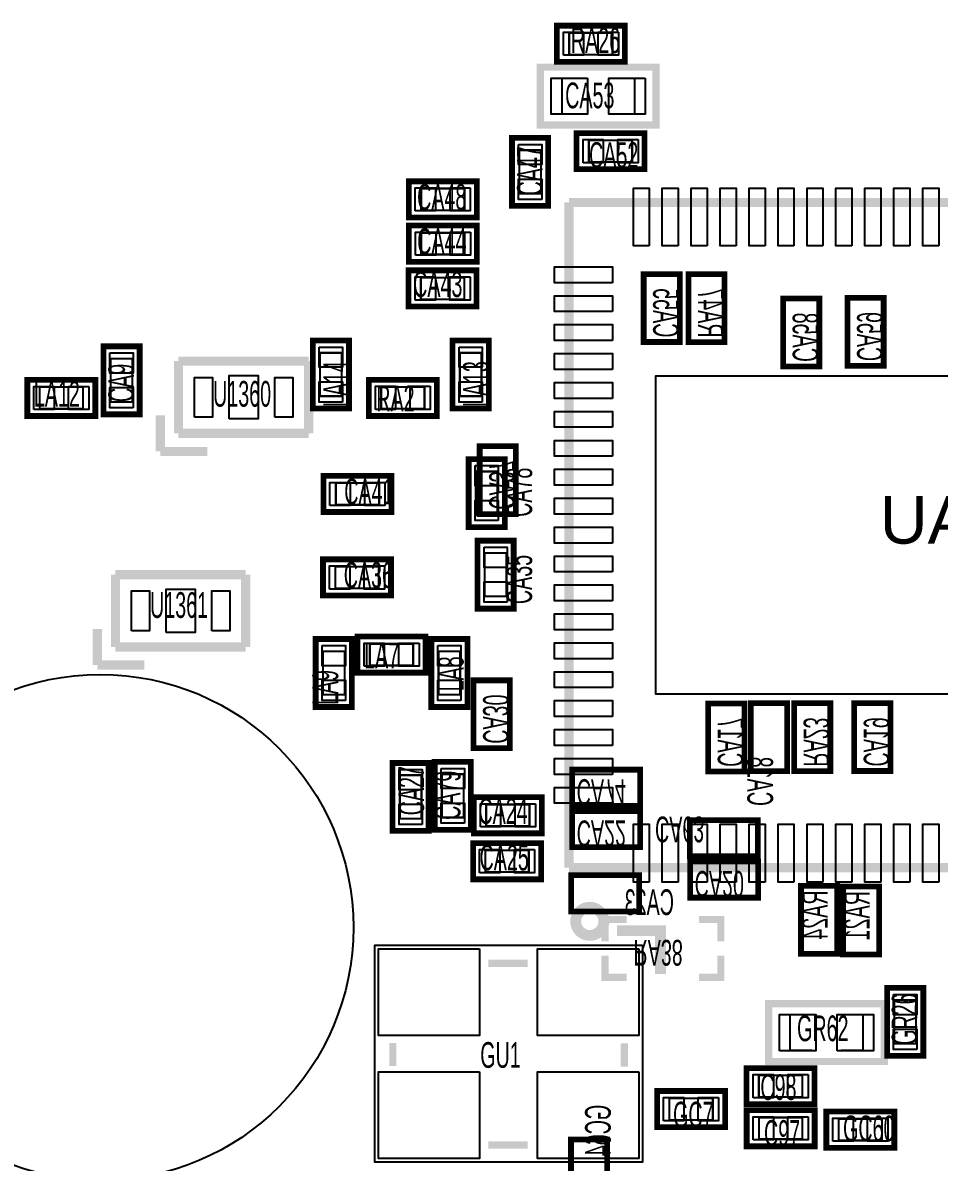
# Model space of a CAD drawing. Extents: x -3.1 to 73.5, y -0.1 to 42.
# Drawn here: x 9.74 to 22.4, y 17.35 to 33.11 of the extents above; entities that cross this region are included whole.
import ezdxf

# ---------------------------------------------------------------- set-up
doc = ezdxf.new("R2010")
doc.units = 0
for name, color, linetype in [('PG_ASSEMBLY_TOP', 111, 'CONTINUOUS'), ('PG_SILKSCREEN_BOTTOM', 140, 'CONTINUOUS'), ('PG_SILKSCREEN_TOP', 254, 'CONTINUOUS'), ('PIN_TOP', 141, 'CONTINUOUS'), ('RD_SILKSCREEN_BOTTOM', 80, 'CONTINUOUS'), ('RD_SILKSCREEN_TOP', 230, 'CONTINUOUS')]:
    doc.layers.add(name, color=color, linetype=linetype)

msp = doc.modelspace()

# ---------------------------------------------------------------- linework, layer by layer
at = {"layer": 'PG_ASSEMBLY_TOP'}
for points, const_width in [([(17.886248, 32.972273), (17.286249, 32.972273), (17.286249, 32.672249), (17.886248, 32.672249), (17.886248, 32.972273)], 0.029997), ([(18.487847, 31.698362), (16.88785, 31.698362), (16.88785, 32.49836), (18.487847, 32.49836), (18.487847, 31.698362)], 0.1), ([(16.896664, 30.750459), (16.896664, 31.350458), (16.596639, 31.350458), (16.596639, 30.750459), (16.896664, 30.750459)], 0.029997), ([(18.158028, 31.486373), (17.558029, 31.486373), (17.558029, 31.186349), (18.158028, 31.186349), (18.158028, 31.486373)], 0.029997), ([(15.840151, 30.819471), (15.240152, 30.819471), (15.240152, 30.519446), (15.840151, 30.519446), (15.840151, 30.819471)], 0.029997), ([(17.283659, 21.427161), (17.283659, 30.627142)], 0.127), ([(17.283659, 30.627142), (26.483666, 30.627142)], 0.127), ([(15.841472, 30.207458), (15.241473, 30.207458), (15.241473, 29.907433), (15.841472, 29.907433), (15.841472, 30.207458)], 0.029997), ([(15.836849, 29.587977), (15.23685, 29.587977), (15.23685, 29.287953), (15.836849, 29.287953), (15.836849, 29.587977)], 0.029997), ([(14.142872, 27.947341), (14.142872, 28.547339), (13.842848, 28.547339), (13.842848, 27.947341), (14.142872, 27.947341)], 0.029997), ([(16.075304, 27.947341), (16.075304, 28.547339), (15.77528, 28.547339), (15.77528, 27.947341), (16.075304, 27.947341)], 0.029997), ([(11.249863, 27.867508), (11.249863, 28.467507), (10.949813, 28.467507), (10.949813, 27.867508), (11.249863, 27.867508)], 0.029997), ([(11.886768, 27.43327), (11.886794, 28.433268)], 0.127), ([(11.886794, 28.433268), (13.686765, 28.433268)], 0.127), ([(13.686765, 28.433268), (13.686765, 27.43327)], 0.127), ([(10.567213, 28.073858), (9.967214, 28.073858), (9.967214, 27.773808), (10.567213, 27.773808), (10.567213, 28.073858)], 0.029997), ([(15.287549, 28.074264), (14.68755, 28.074264), (14.68755, 27.77424), (15.287549, 27.77424), (15.287549, 28.074264)], 0.029997), ([(13.686765, 27.43327), (11.886768, 27.43327)], 0.127), ([(16.296869, 26.307364), (16.296869, 26.907363), (15.996844, 26.907363), (15.996844, 26.307364), (16.296869, 26.307364)], 0.029997), ([(14.660651, 26.746352), (14.060653, 26.746352), (14.060653, 26.446328), (14.660651, 26.446328), (14.660651, 26.746352)], 0.029997), ([(16.419373, 25.179655), (16.419373, 25.779654), (16.119348, 25.779654), (16.119348, 25.179655), (16.419373, 25.179655)], 0.029997), ([(11.016158, 25.479146), (12.81618, 25.479197)], 0.127), ([(11.016158, 24.479174), (11.016158, 25.479146)], 0.127), ([(12.81618, 25.479197), (12.81618, 24.479174)], 0.127), ([(14.653666, 25.590957), (14.053668, 25.590957), (14.053668, 25.290932), (14.653666, 25.290932), (14.653666, 25.590957)], 0.029997), ([(12.81618, 24.479174), (11.016158, 24.479174)], 0.127), ([(13.883488, 24.419839), (13.883488, 23.819841), (14.183512, 23.819841), (14.183512, 24.419839), (13.883488, 24.419839)], 0.029997), ([(15.131059, 24.523852), (14.531061, 24.523852), (14.531061, 24.223828), (15.131059, 24.223828), (15.131059, 24.523852)], 0.029997), ([(15.48064, 24.419839), (15.48064, 23.819841), (15.780664, 23.819841), (15.780664, 24.419839), (15.48064, 24.419839)], 0.029997), ([(14.945208, 22.705339), (14.945208, 22.105341), (15.245232, 22.105341), (15.245232, 22.705339), (14.945208, 22.705339)], 0.029997), ([(15.527553, 22.720757), (15.527553, 22.120758), (15.827578, 22.120758), (15.827578, 22.720757), (15.527553, 22.720757)], 0.029997), ([(16.738905, 22.301378), (16.138906, 22.301378), (16.138906, 22.001353), (16.738905, 22.001353), (16.738905, 22.301378)], 0.029997), ([(16.728719, 21.666352), (16.128721, 21.666352), (16.128721, 21.366328), (16.728719, 21.366328), (16.728719, 21.666352)], 0.029997), ([(26.483666, 21.427161), (17.283659, 21.427161)], 0.127), ([(20.04314, 19.54591), (21.643137, 19.54591), (21.643137, 18.745911), (20.04314, 18.745911), (20.04314, 19.54591)], 0.1), ([(21.780856, 19.593839), (21.780856, 18.993841), (22.08088, 18.993841), (22.08088, 19.593839), (21.780856, 19.593839)], 0.029997), ([(20.508239, 18.554852), (19.908241, 18.554852), (19.908241, 18.254828), (20.508239, 18.254828), (20.508239, 18.554852)], 0.029997), ([(19.271259, 18.237352), (18.671261, 18.237352), (18.671261, 17.937328), (19.271259, 17.937328), (19.271259, 18.237352)], 0.029997), ([(20.509636, 17.972253), (19.909638, 17.972253), (19.909638, 17.672228), (20.509636, 17.672228), (20.509636, 17.972253)], 0.029997), ([(21.610599, 17.95338), (21.010601, 17.95338), (21.010601, 17.653356), (21.610599, 17.653356), (21.610599, 17.95338)], 0.029997)]:
    msp.add_lwpolyline(points, dxfattribs=dict(at, const_width=const_width))
for points in [[(17.487138, 31.849466), (17.187443, 31.849466), (17.187443, 32.347256), (17.487138, 32.347256)], [(17.88856, 32.347256), (18.188254, 32.347256), (18.188254, 31.849466)], [(18.188254, 31.849466), (17.88856, 31.849466)], [(20.642428, 18.89699), (20.342733, 18.89699), (20.342733, 19.394805)], [(20.342733, 19.394805), (20.642428, 19.394805)], [(21.043824, 19.394805), (21.343518, 19.394805), (21.343518, 18.89699), (21.043824, 18.89699)]]:
    msp.add_lwpolyline(points, dxfattribs=at)
msp.add_lwpolyline([(18.298947, 20.355027), (18.298947, 17.354829), (14.599133, 17.354829), (14.599133, 20.355027)], close=True, dxfattribs=at)
at = {"layer": 'PG_SILKSCREEN_BOTTOM'}
for points, const_width in [([(18.815482, 29.636847), (18.815482, 28.696844), (18.315457, 28.696844), (18.315457, 29.636847), (18.815482, 29.636847), (18.815482, 29.356837)], 0.08001), ([(18.315457, 29.546855), (18.315457, 29.636847), (18.405475, 29.636847)], 0.08001), ([(18.725464, 29.636847), (18.815482, 29.636847), (18.815482, 29.546855)], 0.08001), ([(18.934557, 28.695548), (18.934557, 29.635552), (19.434581, 29.635552), (19.434581, 28.695548), (18.934557, 28.695548), (18.934557, 28.975558)], 0.08001), ([(18.934557, 29.545559), (18.934557, 29.635552), (19.024575, 29.635552)], 0.08001), ([(19.344564, 29.635552), (19.434581, 29.635552), (19.434581, 29.545559)], 0.08001), ([(20.243648, 28.359151), (20.243648, 29.299154), (20.743672, 29.299154), (20.743672, 28.359151), (20.243648, 28.359151), (20.243648, 28.63916)], 0.08001), ([(20.243648, 29.209162), (20.243648, 29.299154), (20.333665, 29.299154)], 0.08001), ([(20.653654, 29.299154), (20.743672, 29.299154), (20.743672, 29.209162)], 0.08001), ([(21.133638, 28.369158), (21.133638, 29.309162), (21.633663, 29.309162), (21.633663, 28.369158), (21.133638, 28.369158), (21.133638, 28.649168)], 0.08001), ([(21.133638, 29.219169), (21.133638, 29.309162), (21.223656, 29.309162)], 0.08001), ([(21.543645, 29.309162), (21.633663, 29.309162), (21.633663, 29.219169)], 0.08001), ([(18.405475, 28.696844), (18.315457, 28.696844), (18.315457, 28.786836)], 0.08001), ([(18.815482, 28.786836), (18.815482, 28.696844), (18.725464, 28.696844)], 0.08001), ([(19.024575, 28.695548), (18.934557, 28.695548), (18.934557, 28.785541)], 0.08001), ([(19.434581, 28.785541), (19.434581, 28.695548), (19.344564, 28.695548)], 0.08001), ([(20.333665, 28.359151), (20.243648, 28.359151), (20.243648, 28.449143)], 0.08001), ([(20.743672, 28.449143), (20.743672, 28.359151), (20.653654, 28.359151)], 0.08001), ([(21.223656, 28.369158), (21.133638, 28.369158), (21.133638, 28.459151)], 0.08001), ([(21.633663, 28.459151), (21.633663, 28.369158), (21.543645, 28.369158)], 0.08001), ([(16.049244, 26.315162), (16.049244, 27.255165), (16.549268, 27.255165), (16.549268, 26.315162), (16.049244, 26.315162), (16.049244, 26.595172)], 0.08001), ([(16.049244, 27.165173), (16.049244, 27.255165), (16.139262, 27.255165)], 0.08001), ([(16.459251, 27.255165), (16.549268, 27.255165), (16.549268, 27.165173)], 0.08001), ([(16.139262, 26.315162), (16.049244, 26.315162), (16.049244, 26.405154)], 0.08001), ([(16.549268, 26.405154), (16.549268, 26.315162), (16.459251, 26.315162)], 0.08001), ([(15.965348, 23.078338), (15.965348, 24.018342), (16.465372, 24.018342), (16.465372, 23.078338), (15.965348, 23.078338), (15.965348, 23.358348)], 0.08001), ([(15.965348, 23.928349), (15.965348, 24.018342), (16.055365, 24.018342)], 0.08001), ([(16.375355, 24.018342), (16.465372, 24.018342), (16.465372, 23.928349)], 0.08001), ([(19.708952, 23.698302), (19.708952, 22.758298), (19.208928, 22.758298), (19.208928, 23.698302), (19.708952, 23.698302), (19.708952, 23.418292)], 0.08001), ([(19.208928, 23.608309), (19.208928, 23.698302), (19.298945, 23.698302)], 0.08001), ([(19.618935, 23.698302), (19.708952, 23.698302), (19.708952, 23.608309)], 0.08001), ([(20.298232, 23.700842), (20.298232, 22.760838), (19.798208, 22.760838), (19.798208, 23.700842), (20.298232, 23.700842), (20.298232, 23.420832)], 0.08001), ([(19.798208, 23.610849), (19.798208, 23.700842), (19.888225, 23.700842)], 0.08001), ([(20.208215, 23.700842), (20.298232, 23.700842), (20.298232, 23.610849)], 0.08001), ([(20.395108, 22.760838), (20.395108, 23.700842), (20.895132, 23.700842), (20.895132, 22.760838), (20.395108, 22.760838), (20.395108, 23.040848)], 0.08001), ([(20.395108, 23.610849), (20.395108, 23.700842), (20.485125, 23.700842)], 0.08001), ([(20.805115, 23.700842), (20.895132, 23.700842), (20.895132, 23.610849)], 0.08001), ([(21.726576, 23.703153), (21.726576, 22.76315), (21.226551, 22.76315), (21.226551, 23.703153), (21.726576, 23.703153), (21.726576, 23.423143)], 0.08001), ([(21.226551, 23.613161), (21.226551, 23.703153), (21.316569, 23.703153)], 0.08001), ([(21.636558, 23.703153), (21.726576, 23.703153), (21.726576, 23.613161)], 0.08001), ([(16.055365, 23.078338), (15.965348, 23.078338), (15.965348, 23.168331)], 0.08001), ([(16.465372, 23.168331), (16.465372, 23.078338), (16.375355, 23.078338)], 0.08001), ([(19.298945, 22.758298), (19.208928, 22.758298), (19.208928, 22.848291)], 0.08001), ([(19.708952, 22.848291), (19.708952, 22.758298), (19.618935, 22.758298)], 0.08001), ([(19.888225, 22.760838), (19.798208, 22.760838), (19.798208, 22.850831)], 0.08001), ([(20.298232, 22.850831), (20.298232, 22.760838), (20.208215, 22.760838)], 0.08001), ([(20.485125, 22.760838), (20.395108, 22.760838), (20.395108, 22.850831)], 0.08001), ([(20.895132, 22.850831), (20.895132, 22.760838), (20.805115, 22.760838)], 0.08001), ([(21.316569, 22.76315), (21.226551, 22.76315), (21.226551, 22.853142)], 0.08001), ([(21.726576, 22.853142), (21.726576, 22.76315), (21.636558, 22.76315)], 0.08001), ([(17.32727, 22.782352), (18.267274, 22.782352), (18.267274, 22.282328), (17.32727, 22.282328), (17.32727, 22.782352), (17.60728, 22.782352)], 0.08001), ([(17.32727, 22.692335), (17.32727, 22.782352), (17.417263, 22.782352)], 0.08001), ([(18.177281, 22.782352), (18.267274, 22.782352), (18.267274, 22.692335)], 0.08001), ([(17.417263, 22.282328), (17.32727, 22.282328), (17.32727, 22.372345)], 0.08001), ([(18.267274, 22.372345), (18.267274, 22.282328), (18.177281, 22.282328)], 0.08001), ([(17.32727, 22.210852), (18.267274, 22.210852), (18.267274, 21.710828), (17.32727, 21.710828), (17.32727, 22.210852), (17.60728, 22.210852)], 0.08001), ([(17.32727, 22.120835), (17.32727, 22.210852), (17.417263, 22.210852)], 0.08001), ([(18.177281, 22.210852), (18.267274, 22.210852), (18.267274, 22.120835)], 0.08001), ([(19.893382, 21.583828), (18.953378, 21.583828), (18.953378, 22.083852), (19.893382, 22.083852), (19.893382, 21.583828), (19.613372, 21.583828)], 0.08001), ([(18.953378, 21.993835), (18.953378, 22.083852), (19.043371, 22.083852)], 0.08001), ([(19.803389, 22.083852), (19.893382, 22.083852), (19.893382, 21.993835)], 0.08001), ([(17.417263, 21.710828), (17.32727, 21.710828), (17.32727, 21.800845)], 0.08001), ([(18.267274, 21.800845), (18.267274, 21.710828), (18.177281, 21.710828)], 0.08001), ([(19.043371, 21.583828), (18.953378, 21.583828), (18.953378, 21.673845)], 0.08001), ([(19.893382, 21.673845), (19.893382, 21.583828), (19.803389, 21.583828)], 0.08001), ([(19.897954, 21.012328), (18.95795, 21.012328), (18.95795, 21.512352), (19.897954, 21.512352), (19.897954, 21.012328), (19.617944, 21.012328)], 0.08001), ([(18.95795, 21.422335), (18.95795, 21.512352), (19.047943, 21.512352)], 0.08001), ([(19.807961, 21.512352), (19.897954, 21.512352), (19.897954, 21.422335)], 0.08001), ([(17.315078, 21.321852), (18.255082, 21.321852), (18.255082, 20.821828), (17.315078, 20.821828), (17.315078, 21.321852), (17.595088, 21.321852)], 0.08001), ([(17.315078, 21.231835), (17.315078, 21.321852), (17.405071, 21.321852)], 0.08001), ([(18.165089, 21.321852), (18.255082, 21.321852), (18.255082, 21.231835)], 0.08001), ([(19.047943, 21.012328), (18.95795, 21.012328), (18.95795, 21.102345)], 0.08001), ([(19.897954, 21.102345), (19.897954, 21.012328), (19.807961, 21.012328)], 0.08001), ([(20.990408, 21.174456), (20.990408, 20.234453), (20.490383, 20.234453), (20.490383, 21.174456), (20.990408, 21.174456), (20.990408, 20.894446)], 0.08001), ([(20.490383, 21.084464), (20.490383, 21.174456), (20.580401, 21.174456)], 0.08001), ([(20.90039, 21.174456), (20.990408, 21.174456), (20.990408, 21.084464)], 0.08001), ([(21.070392, 20.226071), (21.070392, 21.166074), (21.570417, 21.166074), (21.570417, 20.226071), (21.070392, 20.226071), (21.070392, 20.50608)], 0.08001), ([(21.070392, 21.076082), (21.070392, 21.166074), (21.16041, 21.166074)], 0.08001), ([(21.480399, 21.166074), (21.570417, 21.166074), (21.570417, 21.076082)], 0.08001), ([(17.405071, 20.821828), (17.315078, 20.821828), (17.315078, 20.911845)], 0.08001), ([(18.255082, 20.911845), (18.255082, 20.821828), (18.165089, 20.821828)], 0.08001), ([(18.082641, 20.709839), (17.782642, 20.709839), (17.782642, 20.40984)], 0.1), ([(19.082639, 20.709839), (19.382638, 20.709839), (19.382638, 20.40984)], 0.1), ([(20.580401, 20.234453), (20.490383, 20.234453), (20.490383, 20.324445)], 0.08001), ([(20.990408, 20.324445), (20.990408, 20.234453), (20.90039, 20.234453)], 0.08001), ([(21.16041, 20.226071), (21.070392, 20.226071), (21.070392, 20.316063)], 0.08001), ([(21.570417, 20.316063), (21.570417, 20.226071), (21.480399, 20.226071)], 0.08001), ([(17.782642, 20.20984), (17.782642, 19.909841), (18.082641, 19.909841)], 0.1), ([(19.382638, 20.20984), (19.382638, 19.909841), (19.082639, 19.909841)], 0.1), ([(17.311548, 16.728338), (17.311548, 17.668342), (17.811572, 17.668342), (17.811572, 16.728338), (17.311548, 16.728338), (17.311548, 17.008348)], 0.08001), ([(17.311548, 17.578349), (17.311548, 17.668342), (17.401565, 17.668342)], 0.08001), ([(17.721555, 17.668342), (17.811572, 17.668342), (17.811572, 17.578349)], 0.08001)]:
    msp.add_lwpolyline(points, dxfattribs=dict(at, const_width=const_width))
at = {"layer": 'PG_SILKSCREEN_TOP'}
for points, const_width in [([(17.116247, 32.572249), (18.05625, 32.572249), (18.05625, 33.072273), (17.116247, 33.072273), (17.116247, 32.572249), (17.396257, 32.572249)], 0.08001), ([(17.206239, 33.072273), (17.116247, 33.072273), (17.116247, 32.982256)], 0.08001), ([(18.05625, 32.982256), (18.05625, 33.072273), (17.966258, 33.072273)], 0.08001), ([(17.116247, 32.662266), (17.116247, 32.572249), (17.206239, 32.572249)], 0.08001), ([(17.966258, 32.572249), (18.05625, 32.572249), (18.05625, 32.662266)], 0.08001), ([(16.88785, 32.198361), (16.88785, 32.49836), (17.18785, 32.49836)], 0.1), ([(18.487847, 32.198361), (18.487847, 32.49836), (18.187848, 32.49836)], 0.1), ([(17.18785, 31.698362), (16.88785, 31.698362), (16.88785, 31.998361)], 0.1), ([(18.187848, 31.698362), (18.487847, 31.698362), (18.487847, 31.998361)], 0.1), ([(16.49664, 31.52046), (16.49664, 30.580457), (16.996664, 30.580457), (16.996664, 31.52046), (16.49664, 31.52046), (16.49664, 31.240451)], 0.08001), ([(16.586657, 31.52046), (16.49664, 31.52046), (16.49664, 31.430468)], 0.08001), ([(16.996664, 31.430468), (16.996664, 31.52046), (16.906646, 31.52046)], 0.08001), ([(17.388027, 31.086349), (18.32803, 31.086349), (18.32803, 31.586373), (17.388027, 31.586373), (17.388027, 31.086349), (17.668037, 31.086349)], 0.08001), ([(17.478019, 31.586373), (17.388027, 31.586373), (17.388027, 31.496356)], 0.08001), ([(18.32803, 31.496356), (18.32803, 31.586373), (18.238038, 31.586373)], 0.08001), ([(17.388027, 31.176366), (17.388027, 31.086349), (17.478019, 31.086349)], 0.08001), ([(18.238038, 31.086349), (18.32803, 31.086349), (18.32803, 31.176366)], 0.08001), ([(15.07015, 30.419446), (16.010153, 30.419446), (16.010153, 30.919471), (15.07015, 30.919471), (15.07015, 30.419446), (15.35016, 30.419446)], 0.08001), ([(15.160142, 30.919471), (15.07015, 30.919471), (15.07015, 30.829453)], 0.08001), ([(16.010153, 30.829453), (16.010153, 30.919471), (15.920161, 30.919471)], 0.08001), ([(16.49664, 30.670449), (16.49664, 30.580457), (16.586657, 30.580457)], 0.08001), ([(16.906646, 30.580457), (16.996664, 30.580457), (16.996664, 30.670449)], 0.08001), ([(17.923662, 30.627142), (17.283659, 30.627142)], 0.127), ([(17.283659, 30.627142), (17.283659, 29.987164)], 0.127), ([(15.07015, 30.509464), (15.07015, 30.419446), (15.160142, 30.419446)], 0.08001), ([(15.920161, 30.419446), (16.010153, 30.419446), (16.010153, 30.509464)], 0.08001), ([(15.071471, 29.807433), (16.011474, 29.807433), (16.011474, 30.307458), (15.071471, 30.307458), (15.071471, 29.807433), (15.351481, 29.807433)], 0.08001), ([(15.161463, 30.307458), (15.071471, 30.307458), (15.071471, 30.21744)], 0.08001), ([(16.011474, 30.21744), (16.011474, 30.307458), (15.921482, 30.307458)], 0.08001), ([(15.071471, 29.897451), (15.071471, 29.807433), (15.161463, 29.807433)], 0.08001), ([(15.921482, 29.807433), (16.011474, 29.807433), (16.011474, 29.897451)], 0.08001), ([(15.066848, 29.187953), (16.006851, 29.187953), (16.006851, 29.687977), (15.066848, 29.687977), (15.066848, 29.187953), (15.346858, 29.187953)], 0.08001), ([(15.15684, 29.687977), (15.066848, 29.687977), (15.066848, 29.59796)], 0.08001), ([(16.006851, 29.59796), (16.006851, 29.687977), (15.916859, 29.687977)], 0.08001), ([(15.066848, 29.27797), (15.066848, 29.187953), (15.15684, 29.187953)], 0.08001), ([(15.916859, 29.187953), (16.006851, 29.187953), (16.006851, 29.27797)], 0.08001), ([(13.742848, 28.717342), (13.742848, 27.777338), (14.242872, 27.777338), (14.242872, 28.717342), (13.742848, 28.717342), (13.742848, 28.437332)], 0.08001), ([(13.832865, 28.717342), (13.742848, 28.717342), (13.742848, 28.627349)], 0.08001), ([(14.242872, 28.627349), (14.242872, 28.717342), (14.152855, 28.717342)], 0.08001), ([(15.67528, 28.717342), (15.67528, 27.777338), (16.175304, 27.777338), (16.175304, 28.717342), (15.67528, 28.717342), (15.67528, 28.437332)], 0.08001), ([(15.765297, 28.717342), (15.67528, 28.717342), (15.67528, 28.627349)], 0.08001), ([(16.175304, 28.627349), (16.175304, 28.717342), (16.085287, 28.717342)], 0.08001), ([(10.849839, 28.637509), (10.849839, 27.697506), (11.349863, 27.697506), (11.349863, 28.637509), (10.849839, 28.637509), (10.849839, 28.3575)], 0.08001), ([(10.939856, 28.637509), (10.849839, 28.637509), (10.849839, 28.547517)], 0.08001), ([(11.349863, 28.547517), (11.349863, 28.637509), (11.259845, 28.637509)], 0.08001), ([(11.886768, 27.43327), (11.886794, 28.433268)], 0.127), ([(11.886794, 28.433268), (13.686765, 28.433268)], 0.127), ([(13.686765, 28.433268), (13.686765, 27.43327)], 0.127), ([(9.797212, 27.673833), (10.73719, 27.673833), (10.73719, 28.173858), (9.797212, 28.173858), (9.797212, 27.673833), (10.077221, 27.673833)], 0.08001), ([(9.887204, 28.173858), (9.797212, 28.173858), (9.797212, 28.08384)], 0.08001), ([(10.73719, 28.08384), (10.73719, 28.173858), (10.647223, 28.173858)], 0.08001), ([(14.517548, 27.67424), (15.457551, 27.67424), (15.457551, 28.174264), (14.517548, 28.174264), (14.517548, 27.67424), (14.797557, 27.67424)], 0.08001), ([(14.60754, 28.174264), (14.517548, 28.174264), (14.517548, 28.084247)], 0.08001), ([(15.457551, 28.084247), (15.457551, 28.174264), (15.367559, 28.174264)], 0.08001), ([(13.742848, 27.867331), (13.742848, 27.777338), (13.832865, 27.777338)], 0.08001), ([(14.152855, 27.777338), (14.242872, 27.777338), (14.242872, 27.867331)], 0.08001), ([(15.67528, 27.867331), (15.67528, 27.777338), (15.765297, 27.777338)], 0.08001), ([(16.085287, 27.777338), (16.175304, 27.777338), (16.175304, 27.867331)], 0.08001), ([(9.797212, 27.763851), (9.797212, 27.673833), (9.887204, 27.673833)], 0.08001), ([(10.647223, 27.673833), (10.73719, 27.673833), (10.73719, 27.763851)], 0.08001), ([(10.849839, 27.787498), (10.849839, 27.697506), (10.939856, 27.697506)], 0.08001), ([(11.259845, 27.697506), (11.349863, 27.697506), (11.349863, 27.787498)], 0.08001), ([(11.636756, 27.183258), (11.636781, 27.683257)], 0.127), ([(14.517548, 27.764257), (14.517548, 27.67424), (14.60754, 27.67424)], 0.08001), ([(15.367559, 27.67424), (15.457551, 27.67424), (15.457551, 27.764257)], 0.08001), ([(13.686765, 27.43327), (11.886768, 27.43327)], 0.127), ([(12.286793, 27.183258), (11.636756, 27.183258)], 0.127), ([(15.896844, 27.077365), (15.896844, 26.137362), (16.396868, 26.137362), (16.396868, 27.077365), (15.896844, 27.077365), (15.896844, 26.797356)], 0.08001), ([(15.986862, 27.077365), (15.896844, 27.077365), (15.896844, 26.987373)], 0.08001), ([(16.396868, 26.987373), (16.396868, 27.077365), (16.306851, 27.077365)], 0.08001), ([(13.89065, 26.346328), (14.830654, 26.346328), (14.830654, 26.846352), (13.89065, 26.846352), (13.89065, 26.346328), (14.17066, 26.346328)], 0.08001), ([(13.980643, 26.846352), (13.89065, 26.846352), (13.89065, 26.756335)], 0.08001), ([(14.830654, 26.756335), (14.830654, 26.846352), (14.740661, 26.846352)], 0.08001), ([(13.89065, 26.436345), (13.89065, 26.346328), (13.980643, 26.346328)], 0.08001), ([(14.740661, 26.346328), (14.830654, 26.346328), (14.830654, 26.436345)], 0.08001), ([(15.896844, 26.227354), (15.896844, 26.137362), (15.986862, 26.137362)], 0.08001), ([(16.306851, 26.137362), (16.396868, 26.137362), (16.396868, 26.227354)], 0.08001), ([(16.019348, 25.949656), (16.019348, 25.009653), (16.519373, 25.009653), (16.519373, 25.949656), (16.019348, 25.949656), (16.019348, 25.669646)], 0.08001), ([(16.109366, 25.949656), (16.019348, 25.949656), (16.019348, 25.859664)], 0.08001), ([(16.519373, 25.859664), (16.519373, 25.949656), (16.429355, 25.949656)], 0.08001), ([(13.883665, 25.190933), (14.823669, 25.190933), (14.823669, 25.690957), (13.883665, 25.690957), (13.883665, 25.190933), (14.163675, 25.190933)], 0.08001), ([(13.973658, 25.690957), (13.883665, 25.690957), (13.883665, 25.600939)], 0.08001), ([(14.823669, 25.600939), (14.823669, 25.690957), (14.733676, 25.690957)], 0.08001), ([(11.016158, 25.479146), (12.81618, 25.479197)], 0.127), ([(11.016158, 24.479174), (11.016158, 25.479146)], 0.127), ([(12.81618, 25.479197), (12.81618, 24.479174)], 0.127), ([(13.883665, 25.28095), (13.883665, 25.190933), (13.973658, 25.190933)], 0.08001), ([(14.733676, 25.190933), (14.823669, 25.190933), (14.823669, 25.28095)], 0.08001), ([(16.019348, 25.099645), (16.019348, 25.009653), (16.109366, 25.009653)], 0.08001), ([(16.429355, 25.009653), (16.519373, 25.009653), (16.519373, 25.099645)], 0.08001), ([(10.766146, 24.229162), (10.766146, 24.729161)], 0.127), ([(14.283512, 23.649838), (14.283512, 24.589842), (13.783488, 24.589842), (13.783488, 23.649838), (14.283512, 23.649838), (14.283512, 23.929848)], 0.08001), ([(13.873505, 24.589842), (13.783488, 24.589842), (13.783488, 24.499849)], 0.08001), ([(14.283512, 24.499849), (14.283512, 24.589842), (14.193495, 24.589842)], 0.08001), ([(14.361058, 24.123828), (15.301062, 24.123828), (15.301062, 24.623852), (14.361058, 24.623852), (14.361058, 24.123828), (14.641068, 24.123828)], 0.08001), ([(14.451051, 24.623852), (14.361058, 24.623852), (14.361058, 24.533835)], 0.08001), ([(15.301062, 24.533835), (15.301062, 24.623852), (15.211069, 24.623852)], 0.08001), ([(15.880664, 23.649838), (15.880664, 24.589842), (15.38064, 24.589842), (15.38064, 23.649838), (15.880664, 23.649838), (15.880664, 23.929848)], 0.08001), ([(15.470657, 24.589842), (15.38064, 24.589842), (15.38064, 24.499849)], 0.08001), ([(15.880664, 24.499849), (15.880664, 24.589842), (15.790647, 24.589842)], 0.08001), ([(12.81618, 24.479174), (11.016158, 24.479174)], 0.127), ([(11.416157, 24.229162), (10.766146, 24.229162)], 0.127), ([(14.361058, 24.213845), (14.361058, 24.123828), (14.451051, 24.123828)], 0.08001), ([(15.211069, 24.123828), (15.301062, 24.123828), (15.301062, 24.213845)], 0.08001), ([(13.783488, 23.739831), (13.783488, 23.649838), (13.873505, 23.649838)], 0.08001), ([(14.193495, 23.649838), (14.283512, 23.649838), (14.283512, 23.739831)], 0.08001), ([(15.38064, 23.739831), (15.38064, 23.649838), (15.470657, 23.649838)], 0.08001), ([(15.790647, 23.649838), (15.880664, 23.649838), (15.880664, 23.739831)], 0.08001), ([(15.345232, 21.935338), (15.345232, 22.875342), (14.845208, 22.875342), (14.845208, 21.935338), (15.345232, 21.935338), (15.345232, 22.215348)], 0.08001), ([(14.935225, 22.875342), (14.845208, 22.875342), (14.845208, 22.785349)], 0.08001), ([(15.345232, 22.785349), (15.345232, 22.875342), (15.255215, 22.875342)], 0.08001), ([(15.927578, 21.950756), (15.927578, 22.890759), (15.427554, 22.890759), (15.427554, 21.950756), (15.927578, 21.950756), (15.927578, 22.230766)], 0.08001), ([(15.517571, 22.890759), (15.427554, 22.890759), (15.427554, 22.800767)], 0.08001), ([(15.927578, 22.800767), (15.927578, 22.890759), (15.83756, 22.890759)], 0.08001), ([(15.968904, 21.901353), (16.908907, 21.901353), (16.908907, 22.401378), (15.968904, 22.401378), (15.968904, 21.901353), (16.248913, 21.901353)], 0.08001), ([(16.058896, 22.401378), (15.968904, 22.401378), (15.968904, 22.31136)], 0.08001), ([(16.908907, 22.31136), (16.908907, 22.401378), (16.818915, 22.401378)], 0.08001), ([(14.845208, 22.025331), (14.845208, 21.935338), (14.935225, 21.935338)], 0.08001), ([(15.255215, 21.935338), (15.345232, 21.935338), (15.345232, 22.025331)], 0.08001), ([(15.427554, 22.040748), (15.427554, 21.950756), (15.517571, 21.950756)], 0.08001), ([(15.83756, 21.950756), (15.927578, 21.950756), (15.927578, 22.040748)], 0.08001), ([(17.283659, 22.067164), (17.283659, 21.427161)], 0.127), ([(15.968904, 21.991371), (15.968904, 21.901353), (16.058896, 21.901353)], 0.08001), ([(16.818915, 21.901353), (16.908907, 21.901353), (16.908907, 21.991371)], 0.08001), ([(15.958718, 21.266328), (16.898722, 21.266328), (16.898722, 21.766352), (15.958718, 21.766352), (15.958718, 21.266328), (16.238728, 21.266328)], 0.08001), ([(16.048711, 21.766352), (15.958718, 21.766352), (15.958718, 21.676335)], 0.08001), ([(16.898722, 21.676335), (16.898722, 21.766352), (16.808729, 21.766352)], 0.08001), ([(17.283659, 21.427161), (17.923662, 21.427161)], 0.127), ([(15.958718, 21.356345), (15.958718, 21.266328), (16.048711, 21.266328)], 0.08001), ([(16.808729, 21.266328), (16.898722, 21.266328), (16.898722, 21.356345)], 0.08001), ([(18.549036, 19.954926), (18.549036, 20.554925), (17.949037, 20.554925)], 0.150012), ([(16.169945, 20.104837), (16.714953, 20.104837)], 0.100101), ([(22.18088, 18.823838), (22.18088, 19.763842), (21.680856, 19.763842), (21.680856, 18.823838), (22.18088, 18.823838), (22.18088, 19.103848)], 0.08001), ([(21.770873, 19.763842), (21.680856, 19.763842), (21.680856, 19.673849)], 0.08001), ([(22.18088, 19.673849), (22.18088, 19.763842), (22.090863, 19.763842)], 0.08001), ([(20.343139, 19.54591), (20.04314, 19.54591), (20.04314, 19.24591)], 0.1), ([(21.343137, 19.54591), (21.643137, 19.54591), (21.643137, 19.24591)], 0.1), ([(20.04314, 19.045911), (20.04314, 18.745911), (20.343139, 18.745911)], 0.1), ([(21.643137, 19.045911), (21.643137, 18.745911), (21.343137, 18.745911)], 0.1), ([(14.849145, 18.683732), (14.849145, 19.001537)], 0.100101), ([(18.048935, 18.997422), (18.048935, 18.672531)], 0.100101), ([(21.680856, 18.913831), (21.680856, 18.823838), (21.770873, 18.823838)], 0.08001), ([(22.090863, 18.823838), (22.18088, 18.823838), (22.18088, 18.913831)], 0.08001), ([(19.738238, 18.154828), (20.678242, 18.154828), (20.678242, 18.654852), (19.738238, 18.654852), (19.738238, 18.154828), (20.018248, 18.154828)], 0.08001), ([(19.828231, 18.654852), (19.738238, 18.654852), (19.738238, 18.564835)], 0.08001), ([(20.678242, 18.564835), (20.678242, 18.654852), (20.588249, 18.654852)], 0.08001), ([(18.501258, 17.837328), (19.441262, 17.837328), (19.441262, 18.337352), (18.501258, 18.337352), (18.501258, 17.837328), (18.781268, 17.837328)], 0.08001), ([(18.591251, 18.337352), (18.501258, 18.337352), (18.501258, 18.247335)], 0.08001), ([(19.441262, 18.247335), (19.441262, 18.337352), (19.351269, 18.337352)], 0.08001), ([(19.738238, 18.244845), (19.738238, 18.154828), (19.828231, 18.154828)], 0.08001), ([(20.588249, 18.154828), (20.678242, 18.154828), (20.678242, 18.244845)], 0.08001), ([(18.501258, 17.927345), (18.501258, 17.837328), (18.591251, 17.837328)], 0.08001), ([(19.351269, 17.837328), (19.441262, 17.837328), (19.441262, 17.927345)], 0.08001), ([(19.739635, 17.572228), (20.679639, 17.572228), (20.679639, 18.072252), (19.739635, 18.072252), (19.739635, 17.572228), (20.019645, 17.572228)], 0.08001), ([(19.829628, 18.072252), (19.739635, 18.072252), (19.739635, 17.982235)], 0.08001), ([(20.679639, 17.982235), (20.679639, 18.072252), (20.589646, 18.072252)], 0.08001), ([(20.840598, 17.553356), (21.780602, 17.553356), (21.780602, 18.05338), (20.840598, 18.05338), (20.840598, 17.553356), (21.120608, 17.553356)], 0.08001), ([(20.930591, 18.05338), (20.840598, 18.05338), (20.840598, 17.963363)], 0.08001), ([(21.780602, 17.963363), (21.780602, 18.05338), (21.690609, 18.05338)], 0.08001), ([(19.739635, 17.662246), (19.739635, 17.572228), (19.829628, 17.572228)], 0.08001), ([(20.589646, 17.572228), (20.679639, 17.572228), (20.679639, 17.662246)], 0.08001), ([(20.840598, 17.643373), (20.840598, 17.553356), (20.930591, 17.553356)], 0.08001), ([(21.690609, 17.553356), (21.780602, 17.553356), (21.780602, 17.643373)], 0.08001), ([(16.169945, 17.591837), (16.714953, 17.591837)], 0.100101)]:
    msp.add_lwpolyline(points, dxfattribs=dict(at, const_width=const_width))
at = {"layer": 'PG_SILKSCREEN_TOP', "const_width": 0.150089}
msp.add_lwpolyline([(17.766309, 20.68449, 1), (17.377131, 20.68449, 1), (17.766309, 20.68449)], format="xyb", dxfattribs=at)
at = {"layer": 'PIN_TOP'}
for points in [[(17.206239, 32.662266), (17.206239, 32.982256), (17.486249, 32.982256), (17.486249, 32.662266)], [(17.966258, 32.982256), (17.966258, 32.662266), (17.686249, 32.662266), (17.686249, 32.982256)], [(17.539246, 32.348564), (17.539246, 31.848158), (17.038841, 31.848158), (17.038841, 32.348564)], [(18.336857, 32.348564), (18.336857, 31.848158), (17.836451, 31.848158), (17.836451, 32.348564)], [(16.586657, 31.430468), (16.906646, 31.430468), (16.906646, 31.150458), (16.586657, 31.150458)], [(17.478019, 31.176366), (17.478019, 31.496356), (17.758029, 31.496356), (17.758029, 31.176366)], [(18.238038, 31.496356), (18.238038, 31.176366), (17.958029, 31.176366), (17.958029, 31.496356)], [(16.906646, 30.670449), (16.586657, 30.670449), (16.586657, 30.950459), (16.906646, 30.950459)], [(15.160142, 30.509464), (15.160142, 30.829453), (15.440152, 30.829453), (15.440152, 30.509464)], [(15.920161, 30.829453), (15.920161, 30.509464), (15.640152, 30.509464), (15.640152, 30.829453)], [(18.393651, 30.027143), (18.173662, 30.027143), (18.173662, 30.827142), (18.393651, 30.827142)], [(18.79365, 30.027143), (18.573661, 30.027143), (18.573661, 30.827142), (18.79365, 30.827142)], [(19.19365, 30.027143), (18.97366, 30.027143), (18.97366, 30.827142), (19.19365, 30.827142)], [(19.593649, 30.027143), (19.373659, 30.027143), (19.373659, 30.827142), (19.593649, 30.827142)], [(19.993648, 30.027143), (19.773659, 30.027143), (19.773659, 30.827142), (19.993648, 30.827142)], [(20.393647, 30.027143), (20.173658, 30.027143), (20.173658, 30.827142), (20.393647, 30.827142)], [(20.793647, 30.027143), (20.573657, 30.027143), (20.573657, 30.827142), (20.793647, 30.827142)], [(21.193646, 30.027143), (20.973656, 30.027143), (20.973656, 30.827142), (21.193646, 30.827142)], [(21.593645, 30.027143), (21.373655, 30.027143), (21.373655, 30.827142), (21.593645, 30.827142)], [(21.993644, 30.027143), (21.773655, 30.027143), (21.773655, 30.827142), (21.993644, 30.827142)], [(22.393643, 30.027143), (22.173654, 30.027143), (22.173654, 30.827142), (22.393643, 30.827142)], [(15.161463, 29.897451), (15.161463, 30.21744), (15.441473, 30.21744), (15.441473, 29.897451)], [(15.921482, 30.21744), (15.921482, 29.897451), (15.641472, 29.897451), (15.641472, 30.21744)], [(17.883657, 29.517149), (17.083659, 29.517149), (17.083659, 29.737139), (17.883657, 29.737139)], [(15.15684, 29.27797), (15.15684, 29.59796), (15.43685, 29.59796), (15.43685, 29.27797)], [(15.916859, 29.59796), (15.916859, 29.27797), (15.63685, 29.27797), (15.63685, 29.59796)], [(17.883657, 29.11715), (17.083659, 29.11715), (17.083659, 29.33714), (17.883657, 29.33714)], [(17.883657, 28.717151), (17.083659, 28.717151), (17.083659, 28.93714), (17.883657, 28.93714)], [(10.939856, 28.547517), (11.259845, 28.547517), (11.259845, 28.267508), (10.939856, 28.267508)], [(13.832865, 28.627349), (14.152855, 28.627349), (14.152855, 28.34734), (13.832865, 28.34734)], [(15.765297, 28.627349), (16.085287, 28.627349), (16.085287, 28.34734), (15.765297, 28.34734)], [(17.883657, 28.317152), (17.083659, 28.317152), (17.083659, 28.537141), (17.883657, 28.537141)], [(12.586792, 27.63332), (12.586792, 28.233218), (12.986791, 28.233218), (12.986791, 27.63332)], [(25.283655, 23.827156), (18.483643, 23.827156), (18.483643, 28.227147), (25.283655, 28.227147)], [(9.887204, 27.763851), (9.887204, 28.08384), (10.167214, 28.08384), (10.167214, 27.763851)], [(10.647223, 28.08384), (10.647223, 27.763851), (10.367213, 27.763851), (10.367213, 28.08384)], [(11.259845, 27.787498), (10.939856, 27.787498), (10.939856, 28.067508), (11.259845, 28.067508)], [(12.106834, 27.658314), (12.106834, 28.208224), (12.356744, 28.208224), (12.356744, 27.658314)], [(13.216814, 27.658314), (13.216814, 28.208224), (13.466724, 28.208224), (13.466724, 27.658314)], [(14.152855, 27.867331), (13.832865, 27.867331), (13.832865, 28.14734), (14.152855, 28.14734)], [(14.60754, 27.764257), (14.60754, 28.084247), (14.88755, 28.084247), (14.88755, 27.764257)], [(15.367559, 28.084247), (15.367559, 27.764257), (15.087549, 27.764257), (15.087549, 28.084247)], [(16.085287, 27.867331), (15.765297, 27.867331), (15.765297, 28.14734), (16.085287, 28.14734)], [(17.883657, 27.917153), (17.083659, 27.917153), (17.083659, 28.137142), (17.883657, 28.137142)], [(17.883657, 27.517153), (17.083659, 27.517153), (17.083659, 27.737143), (17.883657, 27.737143)], [(17.883657, 27.117154), (17.083659, 27.117154), (17.083659, 27.337144), (17.883657, 27.337144)], [(15.986862, 26.987373), (16.306851, 26.987373), (16.306851, 26.707363), (15.986862, 26.707363)], [(17.883657, 26.717155), (17.083659, 26.717155), (17.083659, 26.937144), (17.883657, 26.937144)], [(13.980643, 26.436345), (13.980643, 26.756335), (14.260652, 26.756335), (14.260652, 26.436345)], [(14.740661, 26.756335), (14.740661, 26.436345), (14.460652, 26.436345), (14.460652, 26.756335)], [(16.306851, 26.227354), (15.986862, 26.227354), (15.986862, 26.507364), (16.306851, 26.507364)], [(17.883657, 26.317156), (17.083659, 26.317156), (17.083659, 26.537145), (17.883657, 26.537145)], [(17.883657, 25.917157), (17.083659, 25.917157), (17.083659, 26.137146), (17.883657, 26.137146)], [(16.109366, 25.859664), (16.429355, 25.859664), (16.429355, 25.579654), (16.109366, 25.579654)], [(17.883657, 25.517157), (17.083659, 25.517157), (17.083659, 25.737147), (17.883657, 25.737147)], [(13.973658, 25.28095), (13.973658, 25.600939), (14.253667, 25.600939), (14.253667, 25.28095)], [(14.733676, 25.600939), (14.733676, 25.28095), (14.453667, 25.28095), (14.453667, 25.600939)], [(16.429355, 25.099645), (16.109366, 25.099645), (16.109366, 25.379655), (16.429355, 25.379655)], [(11.236223, 24.704218), (11.236223, 25.254128), (11.486134, 25.254128), (11.486134, 24.704218)], [(11.716182, 24.679224), (11.716182, 25.279121), (12.116181, 25.279121), (12.116181, 24.679224)], [(12.346203, 24.704218), (12.346203, 25.254128), (12.596114, 25.254128), (12.596114, 24.704218)], [(17.883657, 25.117158), (17.083659, 25.117158), (17.083659, 25.337148), (17.883657, 25.337148)], [(17.883657, 24.717159), (17.083659, 24.717159), (17.083659, 24.937148), (17.883657, 24.937148)], [(13.873505, 24.499849), (14.193495, 24.499849), (14.193495, 24.21984), (13.873505, 24.21984)], [(14.451051, 24.213845), (14.451051, 24.533835), (14.73106, 24.533835), (14.73106, 24.213845)], [(15.211069, 24.533835), (15.211069, 24.213845), (14.93106, 24.213845), (14.93106, 24.533835)], [(15.470657, 24.499849), (15.790647, 24.499849), (15.790647, 24.21984), (15.470657, 24.21984)], [(17.883657, 24.31716), (17.083659, 24.31716), (17.083659, 24.537149), (17.883657, 24.537149)], [(17.883657, 23.917161), (17.083659, 23.917161), (17.083659, 24.13715), (17.883657, 24.13715)], [(14.193495, 23.739831), (13.873505, 23.739831), (13.873505, 24.01984), (14.193495, 24.01984)], [(15.790647, 23.739831), (15.470657, 23.739831), (15.470657, 24.01984), (15.790647, 24.01984)], [(17.883657, 23.517161), (17.083659, 23.517161), (17.083659, 23.737151), (17.883657, 23.737151)], [(17.883657, 23.117162), (17.083659, 23.117162), (17.083659, 23.337152), (17.883657, 23.337152)], [(17.883657, 22.717163), (17.083659, 22.717163), (17.083659, 22.937152), (17.883657, 22.937152)], [(14.935225, 22.785349), (15.255215, 22.785349), (15.255215, 22.50534), (14.935225, 22.50534)], [(15.517571, 22.800767), (15.83756, 22.800767), (15.83756, 22.520758), (15.517571, 22.520758)], [(17.883657, 22.317164), (17.083659, 22.317164), (17.083659, 22.537153), (17.883657, 22.537153)], [(15.255215, 22.025331), (14.935225, 22.025331), (14.935225, 22.30534), (15.255215, 22.30534)], [(15.83756, 22.040748), (15.517571, 22.040748), (15.517571, 22.320758), (15.83756, 22.320758)], [(16.058896, 21.991371), (16.058896, 22.31136), (16.338906, 22.31136), (16.338906, 21.991371)], [(16.818915, 22.31136), (16.818915, 21.991371), (16.538905, 21.991371), (16.538905, 22.31136)], [(18.393651, 21.227161), (18.173662, 21.227161), (18.173662, 22.027159), (18.393651, 22.027159)], [(18.79365, 21.227161), (18.573661, 21.227161), (18.573661, 22.027159), (18.79365, 22.027159)], [(19.19365, 21.227161), (18.97366, 21.227161), (18.97366, 22.027159), (19.19365, 22.027159)], [(19.593649, 21.227161), (19.373659, 21.227161), (19.373659, 22.027159), (19.593649, 22.027159)], [(19.993648, 21.227161), (19.773659, 21.227161), (19.773659, 22.027159), (19.993648, 22.027159)], [(20.393647, 21.227161), (20.173658, 21.227161), (20.173658, 22.027159), (20.393647, 22.027159)], [(20.793647, 21.227161), (20.573657, 21.227161), (20.573657, 22.027159), (20.793647, 22.027159)], [(21.193646, 21.227161), (20.973656, 21.227161), (20.973656, 22.027159), (21.193646, 22.027159)], [(21.593645, 21.227161), (21.373655, 21.227161), (21.373655, 22.027159), (21.593645, 22.027159)], [(21.993644, 21.227161), (21.773655, 21.227161), (21.773655, 22.027159), (21.993644, 22.027159)], [(22.393643, 21.227161), (22.173654, 21.227161), (22.173654, 22.027159), (22.393643, 22.027159)], [(16.048711, 21.356345), (16.048711, 21.676335), (16.32872, 21.676335), (16.32872, 21.356345)], [(16.808729, 21.676335), (16.808729, 21.356345), (16.52872, 21.356345), (16.52872, 21.676335)], [(16.048939, 20.304785), (16.048939, 19.104889), (14.648942, 19.104889), (14.648942, 20.304785)], [(18.249138, 20.304785), (18.249138, 19.104889), (16.849141, 19.104889), (16.849141, 20.304785)], [(21.770873, 19.673849), (22.090863, 19.673849), (22.090863, 19.39384), (21.770873, 19.39384)], [(20.194118, 18.895695), (20.194118, 19.3961), (20.694523, 19.3961), (20.694523, 18.895695)], [(20.991728, 18.895695), (20.991728, 19.3961), (21.492134, 19.3961), (21.492134, 18.895695)], [(22.090863, 18.913831), (21.770873, 18.913831), (21.770873, 19.19384), (22.090863, 19.19384)], [(16.048939, 18.604967), (16.048939, 17.405071), (14.648942, 17.405071), (14.648942, 18.604967)], [(18.249138, 18.604967), (18.249138, 17.405071), (16.849141, 17.405071), (16.849141, 18.604967)], [(19.828231, 18.244845), (19.828231, 18.564835), (20.10824, 18.564835), (20.10824, 18.244845)], [(20.588249, 18.564835), (20.588249, 18.244845), (20.30824, 18.244845), (20.30824, 18.564835)], [(18.591251, 17.927345), (18.591251, 18.247335), (18.87126, 18.247335), (18.87126, 17.927345)], [(19.351269, 18.247335), (19.351269, 17.927345), (19.07126, 17.927345), (19.07126, 18.247335)], [(19.829628, 17.662246), (19.829628, 17.982235), (20.109637, 17.982235), (20.109637, 17.662246)], [(20.589646, 17.982235), (20.589646, 17.662246), (20.309637, 17.662246), (20.309637, 17.982235)], [(20.930591, 17.643373), (20.930591, 17.963363), (21.2106, 17.963363), (21.2106, 17.643373)], [(21.690609, 17.963363), (21.690609, 17.643373), (21.4106, 17.643373), (21.4106, 17.963363)]]:
    msp.add_lwpolyline(points, close=True, dxfattribs=at)
msp.add_circle((10.803611, 20.599552), 3.500006, dxfattribs=at)

# ---------------------------------------------------------------- texts
at = {"layer": 'RD_SILKSCREEN_BOTTOM', "text_generation_flag": 2, "width": 0.572143}
for s, rotation, p in [('CA55', 270, (18.446928, 28.76009)), ('RA47', 270, (19.066002, 28.758794)), ('CA58', 270, (20.375118, 28.422371)), ('CA59', 270, (21.265134, 28.432379)), ('CA37', 270, (16.18074, 26.378383)), ('CA30', 270, (16.096844, 23.141534)), ('CA17', 270, (19.340398, 22.821519)), ('RA23', 270, (20.526578, 22.824059)), ('CA19', 270, (21.357996, 22.826396)), ('CA18', 270, (19.748221, 22.280829)), ('CA74', 180, (17.390491, 22.650907)), ('CA22', 180, (17.390491, 22.079382)), ('CA63', 180, (18.473369, 22.133839)), ('CA20', 180, (19.021171, 21.380856)), ('RA24', 90, (20.858963, 21.111261)), ('RA21', 90, (21.438972, 21.102853)), ('RA38', 180, (18.175859, 20.428382)), ('GC64', 90, (17.861559, 18.148351))]:
    msp.add_text(s, height=0.3556, rotation=rotation, dxfattribs=at).set_placement(p)
msp.add_text('CA23', height=0.3556, dxfattribs=at).set_placement((18.735091, 20.771841))
at = {"layer": 'RD_SILKSCREEN_TOP'}
for s, height, width, p in [('RA26', 0.3556, 0.572143, (17.3101, 32.69234)), ('CA53', 0.3556, 0.572143, (17.23136, 31.93034)), ('CA52', 0.3556, 0.572143, (17.56156, 31.10484)), ('CA48', 0.3556, 0.572143, (15.184603, 30.524958)), ('CA44', 0.3556, 0.572143, (15.185923, 29.912945)), ('CA43', 0.3556, 0.572143, (15.130094, 29.319423)), ('LA12', 0.3556, 0.572143, (9.88822, 27.80284)), ('U1360', 0.3556, 0.572143, (12.36472, 27.80284)), ('RA2', 0.3556, 0.572143, (14.62024, 27.73934)), ('CA41', 0.3556, 0.572143, (14.177823, 26.451839)), ('UA4', 0.6604, 1.038462, (21.578595, 25.90861)), ('CA36', 0.3556, 0.572143, (14.170838, 25.296444)), ('U1361', 0.3556, 0.572143, (11.4935, 24.88184)), ('LA7', 0.3556, 0.572143, (14.4526, 24.18334)), ('CA24', 0.3556, 0.572143, (16.032124, 22.032798)), ('CA25', 0.3556, 0.572143, (16.04772, 21.38934)), ('GR62', 0.3556, 0.572143, (20.436357, 19.027369)), ('GU1', 0.3556, 0.572143, (16.05788, 18.65884)), ('C98', 0.3556, 0.572143, (19.92884, 18.21434)), ('GC7', 0.3556, 0.572143, (18.72234, 17.83334)), ('GC60', 0.3556, 0.572143, (21.07184, 17.64284)), ('C97', 0.3556, 0.572143, (19.97964, 17.57934))]:
    msp.add_text(s, height=height, dxfattribs=dict(at, width=width)).set_placement(p)
at = {"layer": 'RD_SILKSCREEN_TOP', "width": 0.572143}
for s, p in [('CA47', (16.92148, 30.72384)), ('CA9', (11.27252, 27.86634)), ('LA14', (14.242872, 27.797328)), ('LA13', (16.175304, 27.797328)), ('CA78', (16.77416, 26.27884)), ('CA35', (16.77416, 25.07234)), ('LA8', (15.82674, 23.86584)), ('LA9', (14.09446, 23.67534)), ('CA27', (15.28064, 22.15134)), ('CA79', (15.78356, 22.08784)), ('GR26', (22.10054, 18.97634))]:
    msp.add_text(s, height=0.3556, rotation=90, dxfattribs=at).set_placement(p)

doc.saveas('drawing.dxf')
